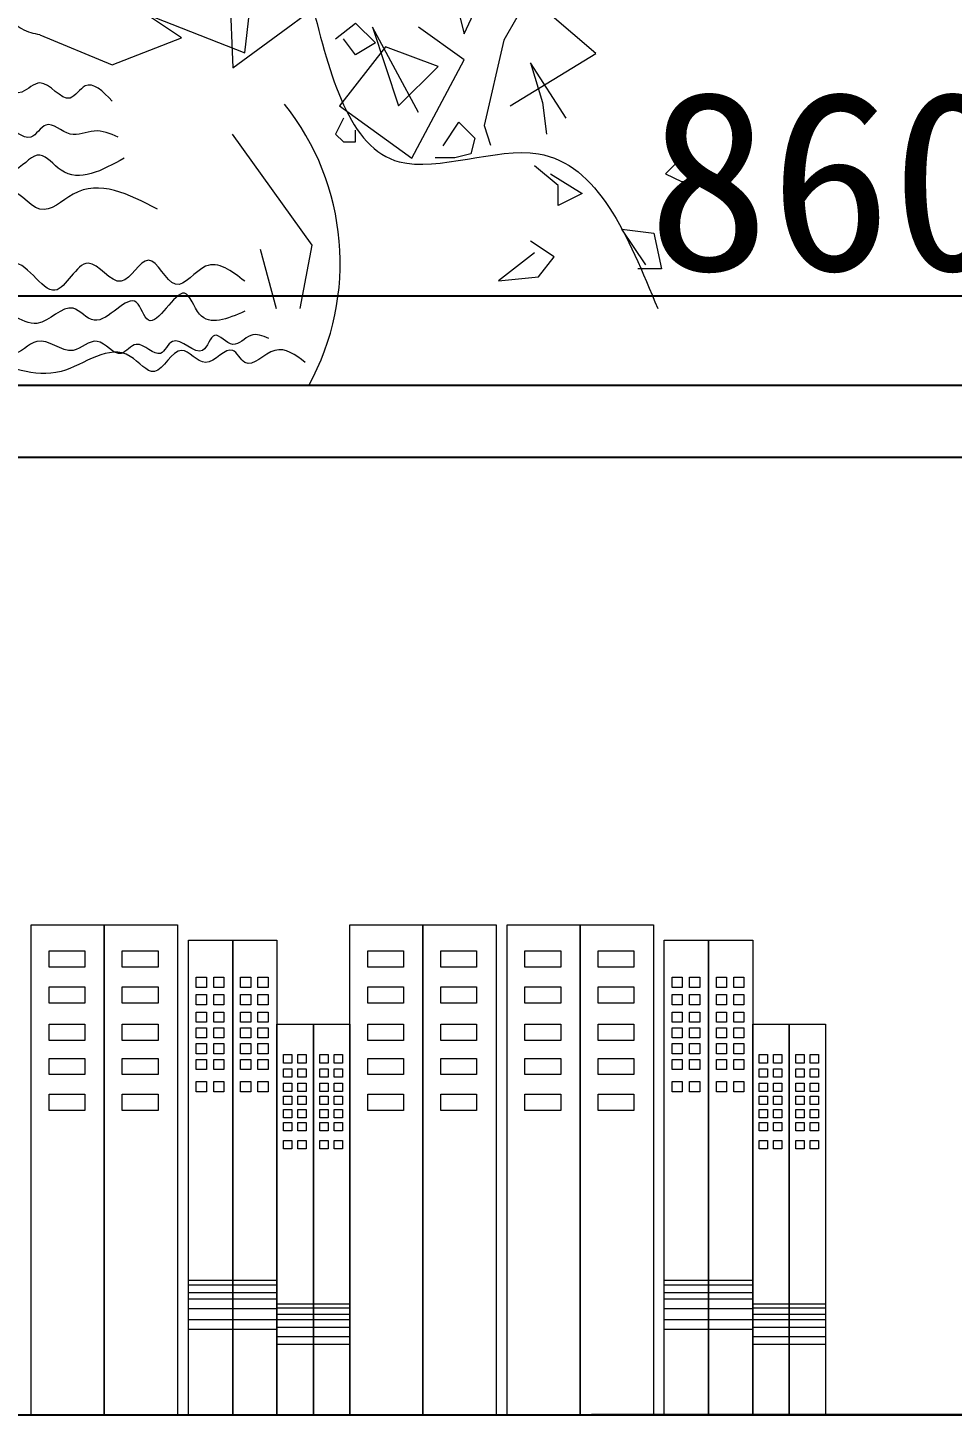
# Model space of a CAD drawing. Header units: millimetres. Extents: x 71641 to 191108, y -23091 to 29972.
# Drawn here: x 162068 to 162454, y -3682 to -3098 of the extents above; entities that cross this region are included whole.
import ezdxf

# ---------------------------------------------------------------- set-up
doc = ezdxf.new("R2010")
doc.units = ezdxf.units.MM
doc.layers.add('8', color=8, linetype='Continuous', lineweight=0)
doc.styles.add('30', font='SimSun.ttf', dxfattribs={"height": 75})
doc.dimstyles.new('30', dxfattribs={"dimscale": 0, "dimtxt": 90, "dimasz": 20, "dimexe": 20, "dimexo": 20, "dimgap": 10, "dimtad": 1, "dimdec": 0, "dimzin": 0, "dimdsep": 46, "dimtxsty": '30', "dimblk": 'ARCHTICK', "dimcen": 20, "dimdle": 10, "dimclrd": 8, "dimclre": 8, "dimclrt": 2, "dimadec": 0, "dimazin": 0, "dimtfac": 1, "dimtdec": 0, "dimtmove": 2, "dimatfit": 3, "dimldrblk": 'DOT', "dimfxl": 0, "dimtolj": 2, "dimtzin": 0, "dimlwd": -1, "dimarcsym": 0})

# ---------------------------------------------------------------- blocks, each defined once
blk = doc.blocks.new('gegg')
at = {"layer": '8'}
for p, q in [((172152.87, -16887.18), (172186.11, -16933.55)), ((172164.5, -16935.21), (172171.15, -16960.06)), ((172186.11, -16933.55), (172181.12, -16960.06)), ((172184.82, -16992.28), (172029.6, -16992.28))]:
    blk.add_line(p, q, dxfattribs=at)
for points in [[(172072.44, -16845.76), (172102.68, -16858.31), (172131.65, -16847.01), (172116.53, -16836.97), (172158.1, -16853.29), (172163.14, -16809.35)], [(172150.54, -16798.06), (172153.06, -16859.56), (172205.97, -16820.65)], [(172269.1, -16875.38), (172304.8, -16853.49), (172285.58, -16837.08), (172288.33, -16806.98), (172293.82, -16785.09), (172260.87, -16776.88), (172241.65, -16812.45), (172249.88, -16845.28), (172266.36, -16809.71), (172277.34, -16828.87), (172266.36, -16848.02), (172258.12, -16883.59), (172260.87, -16891.8)], [(172196.08, -16847.42), (172204.4, -16840.8), (172212.71, -16849.08), (172204.4, -16854.05), (172199.41, -16847.42)], [(172230.66, -16878.12), (172211.44, -16842.55), (172222.42, -16875.38), (172238.9, -16858.96), (172216.93, -16850.76), (172197.71, -16875.38), (172227.92, -16897.27), (172249.88, -16856.23), (172230.66, -16842.55)], [(172292.5, -16880.55), (172277.54, -16857.36), (172282.52, -16873.93), (172284.19, -16887.18)], [(172199.41, -16880.55), (172196.08, -16887.18), (172199.41, -16890.49), (172204.4, -16890.49), (172204.4, -16885.52)], [(172240.97, -16892.15), (172247.62, -16882.21), (172254.26, -16888.83), (172252.6, -16895.46), (172245.95, -16897.11), (172237.64, -16897.11)], [(172352.34, -16905.4), (172342.37, -16895.46), (172334.05, -16903.74), (172340.7, -16907.05), (172355.66, -16905.4)], [(172285.85, -16903.74), (172299.15, -16912.02), (172289.17, -16916.99), (172289.17, -16908.71), (172279.2, -16900.43)], [(172325.74, -16941.84), (172315.77, -16926.93), (172329.07, -16928.59), (172332.39, -16943.49), (172322.42, -16943.49)], [(172279.2, -16936.87), (172264.24, -16948.46), (172280.86, -16946.81), (172287.51, -16938.52), (172277.54, -16931.9)]]:
    blk.add_lwpolyline(points, dxfattribs=at)
blk.add_arc((172091.62, -16941.05), 106.35, 331.20353, 38.63547, dxfattribs=at)
for points in [[(172186.11, -16832.52), (172222.68, -16898.77), (172280.86, -16895.46), (172330.73, -16960.06)], [(172072.44, -16845.76), (172064.88, -16843.25), (172058.59, -16840.74), (172053.55, -16848.27), (172047.25, -16843.25), (172040.95, -16847.01), (172035.91, -16843.25), (172030.87, -16839.48)], [(172102.68, -16873.37), (172091.34, -16867.1), (172085.04, -16872.12), (172072.44, -16865.84), (172064.88, -16869.61), (172052.29, -16868.35), (172048.51, -16868.35), (172035.91, -16867.1), (172035.91, -16860.82), (172033.39, -16872.12)], [(172105.19, -16888.43), (172095.12, -16885.92), (172085.04, -16887.18), (172074.96, -16883.41), (172068.66, -16888.43), (172057.33, -16884.67), (172047.25, -16888.43), (172039.69, -16883.41), (172032.13, -16889.69)], [(172107.71, -16897.22), (172081.26, -16902.24), (172072.44, -16895.97), (172062.36, -16902.24), (172052.29, -16903.5), (172047.25, -16895.97), (172040.95, -16902.24), (172033.39, -16908.52), (172030.87, -16900.99), (172029.61, -16894.71)], [(172121.57, -16918.56), (172086.3, -16912.28), (172072.44, -16918.56), (172058.59, -16911.03), (172048.51, -16921.07), (172043.47, -16916.05), (172037.17, -16913.54), (172032.13, -16919.82), (172025.83, -16914.79)], [(172158.1, -16948.69), (172141.73, -16942.41), (172129.13, -16949.94), (172117.79, -16939.9), (172106.45, -16948.69), (172092.6, -16941.15), (172078.74, -16952.45), (172059.85, -16941.15), (172045.99, -16953.71), (172043.47, -16939.9), (172034.65, -16947.43), (172029.61, -16947.43)], [(172158.1, -16961.24), (172139.21, -16962.49), (172132.91, -16953.71), (172117.79, -16965), (172112.75, -16957.47), (172095.12, -16965), (172086.3, -16959.98), (172071.18, -16966.26), (172052.29, -16961.24), (172044.73, -16966.26), (172037.17, -16962.49), (172033.39, -16956.22)], [(172168.18, -16972.54), (172160.62, -16971.28), (172153.06, -16975.05), (172145.5, -16971.28), (172140.47, -16977.56), (172127.87, -16973.79), (172122.83, -16978.81), (172112.75, -16975.05), (172106.45, -16978.81), (172096.38, -16973.79), (172086.3, -16977.56), (172071.18, -16973.79), (172061.11, -16978.81), (172051.03, -16972.54), (172039.69, -16980.07), (172033.39, -16971.28)], [(172183.3, -16982.58), (172170.7, -16977.56), (172158.1, -16982.58), (172153.06, -16977.56), (172141.73, -16982.58), (172131.65, -16977.56), (172120.31, -16986.34), (172110.23, -16980.07), (172081.26, -16986.34), (172047.25, -16981.32), (172037.17, -16982.58), (172032.13, -16988.85), (172029.61, -16978.81)]]:
    blk.add_spline(points, degree=3, dxfattribs=at)
blk = doc.blocks.new('_ARCHTICK')
at = {"color": 0, "linetype": 'ByBlock', "const_width": 0.15}
blk.add_lwpolyline([(-0.5, -0.5), (0.5, 0.5)], dxfattribs=at)
blk = doc.blocks.new('*D606')
at = {"color": 8, "lineweight": -2}
for p, q in [((161973.52, -3227.24), (161973.52, -3189.68)), ((162833.52, -3227.24), (162833.52, -3189.68))]:
    blk.add_line(p, q, dxfattribs=at)
at = {"color": 8}
blk.add_line((161963.52, -3209.68), (162843.52, -3209.68), dxfattribs=at)
at = {"layer": 'Defpoints', "color": 0}
for p in [(162833.52, -3209.68), (161973.52, -3247.24), (162833.52, -3247.24)]:
    blk.add_point(p, dxfattribs=at)
at = {"color": 8, "xscale": 20, "yscale": 20, "zscale": 20, "rotation": 180}
blk.add_blockref('_ARCHTICK', (161973.52, -3209.68), dxfattribs=at)
at = {"color": 8, "xscale": 20, "yscale": 20, "zscale": 20}
blk.add_blockref('_ARCHTICK', (162833.52, -3209.68), dxfattribs=at)
at = {"color": 2, "insert": (162403.52, -3162.18), "char_height": 75, "attachment_point": 5, "style": '30'}
blk.add_mtext('\\A2;860', dxfattribs=at)
blk = doc.blocks.new('_Dot')
at = {"color": 0, "linetype": 'ByBlock', "lineweight": -2}
blk.add_line((-0.5, 0), (-1, 0), dxfattribs=at)
at = {"color": 0, "linetype": 'ByBlock', "const_width": 0.5}
blk.add_lwpolyline([(-0.25, 0, 1), (0.25, 0, 1)], format="xyb", close=True, dxfattribs=at)
blk = doc.blocks.new('DOT')
at = {"color": 0, "linetype": 'ByBlock'}
blk.add_line((-0.5, 0), (-1, 0), dxfattribs=at)
at = {"color": 0, "linetype": 'ByBlock', "const_width": 0.5}
blk.add_lwpolyline([(-0.25, 0, 1), (0.25, 0, 1)], format="xyb", close=True, dxfattribs=at)

msp = doc.modelspace()

# ---------------------------------------------------------------- linework, layer by layer
at = {"color": 3}
for points in [[(162833.52, -3497.24), (162833.52, -3247.24), (161973.52, -3247.24), (161973.52, -3707.24), (162273.52, -3707.24)], [(162833.52, -3497.24), (162833.52, -3247.24), (161973.52, -3247.24), (161973.52, -3707.24), (162273.52, -3707.24), (162273.52, -4057.24), (162733.52, -4057.24), (162733.52, -3857.24)], [(162803.52, -3497.24), (162803.52, -3277.24), (162003.52, -3277.24), (162003.52, -3677.24), (162473.52, -3677.24)], [(162473.52, -3677.24), (162303.52, -3677.24)]]:
    msp.add_lwpolyline(points, dxfattribs=at)
at = {"layer": '8'}
for p, q in [((162069.25, -3677.24), (162069.25, -3472.56)), ((162069.25, -3472.56), (162099.85, -3472.56)), ((162099.85, -3472.56), (162099.85, -3677.24)), ((162099.85, -3677.24), (162099.85, -3472.56)), ((162099.85, -3472.56), (162130.45, -3472.56)), ((162130.45, -3472.56), (162130.45, -3677.24)), ((162202.48, -3677.24), (162202.48, -3472.56)), ((162202.48, -3472.56), (162233.08, -3472.56)), ((162233.08, -3472.56), (162233.08, -3677.24)), ((162233.08, -3677.24), (162233.08, -3472.56)), ((162233.08, -3472.56), (162263.68, -3472.56)), ((162263.68, -3472.56), (162263.68, -3677.24)), ((162268.21, -3677.24), (162268.21, -3472.56)), ((162268.21, -3472.56), (162298.81, -3472.56)), ((162298.81, -3472.56), (162298.81, -3677.24)), ((162298.81, -3677.24), (162298.81, -3472.56)), ((162298.81, -3472.56), (162329.41, -3472.56)), ((162329.41, -3472.56), (162329.41, -3677.24)), ((162076.73, -3490.24), (162076.73, -3483.44)), ((162076.73, -3483.44), (162091.69, -3483.44)), ((162091.69, -3483.44), (162091.69, -3490.24)), ((162107.33, -3490.24), (162107.33, -3483.44)), ((162107.33, -3483.44), (162122.29, -3483.44)), ((162122.29, -3483.44), (162122.29, -3490.24)), ((162135, -3677.24), (162135, -3478.96)), ((162135, -3478.96), (162153.51, -3478.96)), ((162153.51, -3677.24), (162153.51, -3478.96)), ((162153.51, -3478.96), (162153.51, -3677.24)), ((162153.51, -3478.96), (162172.01, -3478.96)), ((162172.01, -3478.96), (162172.01, -3677.24)), ((162209.96, -3490.24), (162209.96, -3483.44)), ((162209.96, -3483.44), (162224.92, -3483.44)), ((162224.92, -3483.44), (162224.92, -3490.24)), ((162240.56, -3490.24), (162240.56, -3483.44)), ((162240.56, -3483.44), (162255.52, -3483.44)), ((162255.52, -3483.44), (162255.52, -3490.24)), ((162275.69, -3490.24), (162275.69, -3483.44)), ((162275.69, -3483.44), (162290.65, -3483.44)), ((162290.65, -3483.44), (162290.65, -3490.24)), ((162306.29, -3490.24), (162306.29, -3483.44)), ((162306.29, -3483.44), (162321.25, -3483.44)), ((162321.25, -3483.44), (162321.25, -3490.24)), ((162333.95, -3677.24), (162333.95, -3478.96)), ((162333.95, -3478.96), (162352.46, -3478.96)), ((162352.46, -3677.24), (162352.46, -3478.96)), ((162352.46, -3478.96), (162352.46, -3677.24)), ((162352.46, -3478.96), (162370.97, -3478.96)), ((162370.97, -3478.96), (162370.97, -3677.24)), ((162091.69, -3490.24), (162076.73, -3490.24)), ((162122.29, -3490.24), (162107.33, -3490.24)), ((162138.3, -3498.65), (162138.3, -3494.42)), ((162138.3, -3494.42), (162142.53, -3494.42)), ((162142.53, -3494.42), (162142.53, -3498.65)), ((162145.57, -3498.65), (162145.57, -3494.42)), ((162145.57, -3494.42), (162149.8, -3494.42)), ((162149.8, -3494.42), (162149.8, -3498.65)), ((162156.81, -3498.65), (162156.81, -3494.42)), ((162156.81, -3494.42), (162161.04, -3494.42)), ((162161.04, -3494.42), (162161.04, -3498.65)), ((162164.08, -3498.65), (162164.08, -3494.42)), ((162164.08, -3494.42), (162168.31, -3494.42)), ((162168.31, -3494.42), (162168.31, -3498.65)), ((162224.92, -3490.24), (162209.96, -3490.24)), ((162255.52, -3490.24), (162240.56, -3490.24)), ((162290.65, -3490.24), (162275.69, -3490.24)), ((162321.25, -3490.24), (162306.29, -3490.24)), ((162337.26, -3498.65), (162337.26, -3494.42)), ((162337.26, -3494.42), (162341.49, -3494.42)), ((162341.49, -3494.42), (162341.49, -3498.65)), ((162344.53, -3498.65), (162344.53, -3494.42)), ((162344.53, -3494.42), (162348.76, -3494.42)), ((162348.76, -3494.42), (162348.76, -3498.65)), ((162355.77, -3498.65), (162355.77, -3494.42)), ((162355.77, -3494.42), (162360, -3494.42)), ((162360, -3494.42), (162360, -3498.65)), ((162363.04, -3498.65), (162363.04, -3494.42)), ((162363.04, -3494.42), (162367.27, -3494.42)), ((162367.27, -3494.42), (162367.27, -3498.65)), ((162076.73, -3505.2), (162076.73, -3498.4)), ((162076.73, -3498.4), (162091.69, -3498.4)), ((162091.69, -3498.4), (162091.69, -3505.2)), ((162107.33, -3505.2), (162107.33, -3498.4)), ((162107.33, -3498.4), (162122.29, -3498.4)), ((162122.29, -3498.4), (162122.29, -3505.2)), ((162142.53, -3498.65), (162138.3, -3498.65)), ((162149.8, -3498.65), (162145.57, -3498.65)), ((162161.04, -3498.65), (162156.81, -3498.65)), ((162168.31, -3498.65), (162164.08, -3498.65)), ((162209.96, -3505.2), (162209.96, -3498.4)), ((162209.96, -3498.4), (162224.92, -3498.4)), ((162224.92, -3498.4), (162224.92, -3505.2)), ((162240.56, -3505.2), (162240.56, -3498.4)), ((162240.56, -3498.4), (162255.52, -3498.4)), ((162255.52, -3498.4), (162255.52, -3505.2)), ((162275.69, -3505.2), (162275.69, -3498.4)), ((162275.69, -3498.4), (162290.65, -3498.4)), ((162290.65, -3498.4), (162290.65, -3505.2)), ((162306.29, -3505.2), (162306.29, -3498.4)), ((162306.29, -3498.4), (162321.25, -3498.4)), ((162321.25, -3498.4), (162321.25, -3505.2)), ((162341.49, -3498.65), (162337.26, -3498.65)), ((162348.76, -3498.65), (162344.53, -3498.65)), ((162360, -3498.65), (162355.77, -3498.65)), ((162367.27, -3498.65), (162363.04, -3498.65)), ((162091.69, -3505.2), (162076.73, -3505.2)), ((162122.29, -3505.2), (162107.33, -3505.2)), ((162138.3, -3505.92), (162138.3, -3501.69)), ((162138.3, -3501.69), (162142.53, -3501.69)), ((162142.53, -3505.92), (162138.3, -3505.92)), ((162142.53, -3501.69), (162142.53, -3505.92)), ((162145.57, -3501.69), (162149.8, -3501.69)), ((162145.57, -3505.92), (162145.57, -3501.69)), ((162149.8, -3505.92), (162145.57, -3505.92)), ((162149.8, -3501.69), (162149.8, -3505.92)), ((162156.81, -3505.92), (162156.81, -3501.69)), ((162156.81, -3501.69), (162161.04, -3501.69)), ((162161.04, -3505.92), (162156.81, -3505.92)), ((162161.04, -3501.69), (162161.04, -3505.92)), ((162164.08, -3505.92), (162164.08, -3501.69)), ((162164.08, -3501.69), (162168.31, -3501.69)), ((162168.31, -3505.92), (162164.08, -3505.92)), ((162168.31, -3501.69), (162168.31, -3505.92)), ((162224.92, -3505.2), (162209.96, -3505.2)), ((162255.52, -3505.2), (162240.56, -3505.2)), ((162290.65, -3505.2), (162275.69, -3505.2)), ((162321.25, -3505.2), (162306.29, -3505.2)), ((162337.26, -3505.92), (162337.26, -3501.69)), ((162337.26, -3501.69), (162341.49, -3501.69)), ((162341.49, -3505.92), (162337.26, -3505.92)), ((162341.49, -3501.69), (162341.49, -3505.92)), ((162344.53, -3501.69), (162348.76, -3501.69)), ((162344.53, -3505.92), (162344.53, -3501.69)), ((162348.76, -3505.92), (162344.53, -3505.92)), ((162348.76, -3501.69), (162348.76, -3505.92)), ((162355.77, -3505.92), (162355.77, -3501.69)), ((162355.77, -3501.69), (162360, -3501.69)), ((162360, -3505.92), (162355.77, -3505.92)), ((162360, -3501.69), (162360, -3505.92)), ((162363.04, -3505.92), (162363.04, -3501.69)), ((162363.04, -3501.69), (162367.27, -3501.69)), ((162367.27, -3505.92), (162363.04, -3505.92)), ((162367.27, -3501.69), (162367.27, -3505.92)), ((162138.3, -3513.19), (162138.3, -3508.96)), ((162138.3, -3508.96), (162142.53, -3508.96)), ((162142.53, -3508.96), (162142.53, -3513.19)), ((162145.57, -3508.96), (162149.8, -3508.96)), ((162145.57, -3513.19), (162145.57, -3508.96)), ((162149.8, -3508.96), (162149.8, -3513.19)), ((162156.81, -3513.19), (162156.81, -3508.96)), ((162156.81, -3508.96), (162161.04, -3508.96)), ((162161.04, -3508.96), (162161.04, -3513.19)), ((162164.08, -3513.19), (162164.08, -3508.96)), ((162164.08, -3508.96), (162168.31, -3508.96)), ((162168.31, -3508.96), (162168.31, -3513.19)), ((162337.26, -3513.19), (162337.26, -3508.96)), ((162337.26, -3508.96), (162341.49, -3508.96)), ((162341.49, -3508.96), (162341.49, -3513.19)), ((162344.53, -3508.96), (162348.76, -3508.96)), ((162344.53, -3513.19), (162344.53, -3508.96)), ((162348.76, -3508.96), (162348.76, -3513.19)), ((162355.77, -3513.19), (162355.77, -3508.96)), ((162355.77, -3508.96), (162360, -3508.96)), ((162360, -3508.96), (162360, -3513.19)), ((162363.04, -3513.19), (162363.04, -3508.96)), ((162363.04, -3508.96), (162367.27, -3508.96)), ((162367.27, -3508.96), (162367.27, -3513.19)), ((162076.73, -3520.84), (162076.73, -3514.04)), ((162076.73, -3514.04), (162091.69, -3514.04)), ((162091.69, -3514.04), (162091.69, -3520.84)), ((162107.33, -3520.84), (162107.33, -3514.04)), ((162107.33, -3514.04), (162122.29, -3514.04)), ((162122.29, -3514.04), (162122.29, -3520.84)), ((162142.53, -3513.19), (162138.3, -3513.19)), ((162138.3, -3519.8), (162138.3, -3515.57)), ((162138.3, -3515.57), (162142.53, -3515.57)), ((162142.53, -3515.57), (162142.53, -3519.8)), ((162149.8, -3513.19), (162145.57, -3513.19)), ((162145.57, -3515.57), (162149.8, -3515.57)), ((162145.57, -3519.8), (162145.57, -3515.57)), ((162149.8, -3515.57), (162149.8, -3519.8)), ((162161.04, -3513.19), (162156.81, -3513.19)), ((162156.81, -3519.8), (162156.81, -3515.57)), ((162156.81, -3515.57), (162161.04, -3515.57)), ((162161.04, -3515.57), (162161.04, -3519.8)), ((162168.31, -3513.19), (162164.08, -3513.19)), ((162164.08, -3519.8), (162164.08, -3515.57)), ((162164.08, -3515.57), (162168.31, -3515.57)), ((162168.31, -3515.57), (162168.31, -3519.8)), ((162172.01, -3677.24), (162172.01, -3514.04)), ((162172.01, -3514.04), (162187.24, -3514.04)), ((162187.24, -3677.24), (162187.24, -3514.04)), ((162187.24, -3514.04), (162187.24, -3677.24)), ((162187.24, -3514.04), (162202.48, -3514.04)), ((162202.48, -3514.04), (162202.48, -3677.24)), ((162209.96, -3514.04), (162224.92, -3514.04)), ((162209.96, -3520.84), (162209.96, -3514.04)), ((162224.92, -3514.04), (162224.92, -3520.84)), ((162240.56, -3514.04), (162255.52, -3514.04)), ((162240.56, -3520.84), (162240.56, -3514.04)), ((162255.52, -3514.04), (162255.52, -3520.84)), ((162275.69, -3520.84), (162275.69, -3514.04)), ((162275.69, -3514.04), (162290.65, -3514.04)), ((162290.65, -3514.04), (162290.65, -3520.84)), ((162306.29, -3520.84), (162306.29, -3514.04)), ((162306.29, -3514.04), (162321.25, -3514.04)), ((162321.25, -3514.04), (162321.25, -3520.84)), ((162341.49, -3513.19), (162337.26, -3513.19)), ((162337.26, -3519.8), (162337.26, -3515.57)), ((162337.26, -3515.57), (162341.49, -3515.57)), ((162341.49, -3515.57), (162341.49, -3519.8)), ((162348.76, -3513.19), (162344.53, -3513.19)), ((162344.53, -3515.57), (162348.76, -3515.57)), ((162344.53, -3519.8), (162344.53, -3515.57)), ((162348.76, -3515.57), (162348.76, -3519.8)), ((162360, -3513.19), (162355.77, -3513.19)), ((162355.77, -3519.8), (162355.77, -3515.57)), ((162355.77, -3515.57), (162360, -3515.57)), ((162360, -3515.57), (162360, -3519.8)), ((162367.27, -3513.19), (162363.04, -3513.19)), ((162363.04, -3519.8), (162363.04, -3515.57)), ((162363.04, -3515.57), (162367.27, -3515.57)), ((162367.27, -3515.57), (162367.27, -3519.8)), ((162370.97, -3677.24), (162370.97, -3514.04)), ((162370.97, -3514.04), (162386.2, -3514.04)), ((162386.2, -3677.24), (162386.2, -3514.04)), ((162386.2, -3514.04), (162386.2, -3677.24)), ((162386.2, -3514.04), (162401.43, -3514.04)), ((162401.43, -3514.04), (162401.43, -3677.24)), ((162091.69, -3520.84), (162076.73, -3520.84)), ((162122.29, -3520.84), (162107.33, -3520.84)), ((162142.53, -3519.8), (162138.3, -3519.8)), ((162138.3, -3526.41), (162138.3, -3522.18)), ((162138.3, -3522.18), (162142.53, -3522.18)), ((162142.53, -3522.18), (162142.53, -3526.41)), ((162149.8, -3519.8), (162145.57, -3519.8)), ((162145.57, -3522.18), (162149.8, -3522.18)), ((162145.57, -3526.41), (162145.57, -3522.18)), ((162149.8, -3522.18), (162149.8, -3526.41)), ((162161.04, -3519.8), (162156.81, -3519.8)), ((162156.81, -3526.41), (162156.81, -3522.18)), ((162156.81, -3522.18), (162161.04, -3522.18)), ((162161.04, -3522.18), (162161.04, -3526.41)), ((162168.31, -3519.8), (162164.08, -3519.8)), ((162164.08, -3526.41), (162164.08, -3522.18)), ((162164.08, -3522.18), (162168.31, -3522.18)), ((162168.31, -3522.18), (162168.31, -3526.41)), ((162224.92, -3520.84), (162209.96, -3520.84)), ((162255.52, -3520.84), (162240.56, -3520.84)), ((162290.65, -3520.84), (162275.69, -3520.84)), ((162321.25, -3520.84), (162306.29, -3520.84)), ((162341.49, -3519.8), (162337.26, -3519.8)), ((162337.26, -3526.41), (162337.26, -3522.18)), ((162337.26, -3522.18), (162341.49, -3522.18)), ((162341.49, -3522.18), (162341.49, -3526.41)), ((162348.76, -3519.8), (162344.53, -3519.8)), ((162344.53, -3522.18), (162348.76, -3522.18)), ((162344.53, -3526.41), (162344.53, -3522.18)), ((162348.76, -3522.18), (162348.76, -3526.41)), ((162360, -3519.8), (162355.77, -3519.8)), ((162355.77, -3526.41), (162355.77, -3522.18)), ((162355.77, -3522.18), (162360, -3522.18)), ((162360, -3522.18), (162360, -3526.41)), ((162367.27, -3519.8), (162363.04, -3519.8)), ((162363.04, -3526.41), (162363.04, -3522.18)), ((162363.04, -3522.18), (162367.27, -3522.18)), ((162367.27, -3522.18), (162367.27, -3526.41)), ((162076.73, -3535.12), (162076.73, -3528.32)), ((162076.73, -3528.32), (162091.69, -3528.32)), ((162091.69, -3528.32), (162091.69, -3535.12)), ((162107.33, -3528.32), (162122.29, -3528.32)), ((162107.33, -3535.12), (162107.33, -3528.32)), ((162122.29, -3528.32), (162122.29, -3535.12)), ((162142.53, -3526.41), (162138.3, -3526.41)), ((162138.3, -3528.79), (162142.53, -3528.79)), ((162138.3, -3533.02), (162138.3, -3528.79)), ((162142.53, -3528.79), (162142.53, -3533.02)), ((162149.8, -3526.41), (162145.57, -3526.41)), ((162145.57, -3528.79), (162149.8, -3528.79)), ((162145.57, -3533.02), (162145.57, -3528.79)), ((162149.8, -3528.79), (162149.8, -3533.02)), ((162161.04, -3526.41), (162156.81, -3526.41)), ((162156.81, -3528.79), (162161.04, -3528.79)), ((162156.81, -3533.02), (162156.81, -3528.79)), ((162161.04, -3528.79), (162161.04, -3533.02)), ((162168.31, -3526.41), (162164.08, -3526.41)), ((162164.08, -3528.79), (162168.31, -3528.79)), ((162164.08, -3533.02), (162164.08, -3528.79)), ((162168.31, -3528.79), (162168.31, -3533.02)), ((162174.73, -3530.26), (162174.73, -3526.77)), ((162174.73, -3526.77), (162178.21, -3526.77)), ((162178.21, -3530.26), (162174.73, -3530.26)), ((162178.21, -3526.77), (162178.21, -3530.26)), ((162180.72, -3526.77), (162184.2, -3526.77)), ((162180.72, -3530.26), (162180.72, -3526.77)), ((162184.2, -3530.26), (162180.72, -3530.26)), ((162184.2, -3526.77), (162184.2, -3530.26)), ((162189.96, -3530.26), (162189.96, -3526.77)), ((162189.96, -3526.77), (162193.45, -3526.77)), ((162193.45, -3530.26), (162189.96, -3530.26)), ((162193.45, -3526.77), (162193.45, -3530.26)), ((162195.95, -3530.26), (162195.95, -3526.77)), ((162195.95, -3526.77), (162199.43, -3526.77)), ((162199.43, -3530.26), (162195.95, -3530.26)), ((162199.43, -3526.77), (162199.43, -3530.26)), ((162209.96, -3528.32), (162224.92, -3528.32)), ((162209.96, -3535.12), (162209.96, -3528.32)), ((162224.92, -3528.32), (162224.92, -3535.12)), ((162240.56, -3528.32), (162255.52, -3528.32)), ((162240.56, -3535.12), (162240.56, -3528.32)), ((162255.52, -3528.32), (162255.52, -3535.12)), ((162275.69, -3535.12), (162275.69, -3528.32)), ((162275.69, -3528.32), (162290.65, -3528.32)), ((162290.65, -3528.32), (162290.65, -3535.12)), ((162306.29, -3528.32), (162321.25, -3528.32)), ((162306.29, -3535.12), (162306.29, -3528.32)), ((162321.25, -3528.32), (162321.25, -3535.12)), ((162341.49, -3526.41), (162337.26, -3526.41)), ((162337.26, -3528.79), (162341.49, -3528.79)), ((162337.26, -3533.02), (162337.26, -3528.79)), ((162341.49, -3528.79), (162341.49, -3533.02)), ((162348.76, -3526.41), (162344.53, -3526.41)), ((162344.53, -3528.79), (162348.76, -3528.79)), ((162344.53, -3533.02), (162344.53, -3528.79)), ((162348.76, -3528.79), (162348.76, -3533.02)), ((162360, -3526.41), (162355.77, -3526.41)), ((162355.77, -3533.02), (162355.77, -3528.79)), ((162355.77, -3528.79), (162360, -3528.79)), ((162360, -3528.79), (162360, -3533.02)), ((162367.27, -3526.41), (162363.04, -3526.41)), ((162363.04, -3528.79), (162367.27, -3528.79)), ((162363.04, -3533.02), (162363.04, -3528.79)), ((162367.27, -3528.79), (162367.27, -3533.02)), ((162373.69, -3530.26), (162373.69, -3526.77)), ((162373.69, -3526.77), (162377.17, -3526.77)), ((162377.17, -3530.26), (162373.69, -3530.26)), ((162377.17, -3526.77), (162377.17, -3530.26)), ((162379.67, -3530.26), (162379.67, -3526.77)), ((162379.67, -3526.77), (162383.15, -3526.77)), ((162383.15, -3530.26), (162379.67, -3530.26)), ((162383.15, -3526.77), (162383.15, -3530.26)), ((162388.92, -3530.26), (162388.92, -3526.77)), ((162388.92, -3526.77), (162392.4, -3526.77)), ((162392.4, -3530.26), (162388.92, -3530.26)), ((162392.4, -3526.77), (162392.4, -3530.26)), ((162394.9, -3530.26), (162394.9, -3526.77)), ((162394.9, -3526.77), (162398.39, -3526.77)), ((162398.39, -3530.26), (162394.9, -3530.26)), ((162398.39, -3526.77), (162398.39, -3530.26)), ((162091.69, -3535.12), (162076.73, -3535.12)), ((162122.29, -3535.12), (162107.33, -3535.12)), ((162142.53, -3533.02), (162138.3, -3533.02)), ((162149.8, -3533.02), (162145.57, -3533.02)), ((162161.04, -3533.02), (162156.81, -3533.02)), ((162168.31, -3533.02), (162164.08, -3533.02)), ((162174.73, -3536.24), (162174.73, -3532.76)), ((162174.73, -3532.76), (162178.21, -3532.76)), ((162178.21, -3536.24), (162174.73, -3536.24)), ((162178.21, -3532.76), (162178.21, -3536.24)), ((162180.72, -3532.76), (162184.2, -3532.76)), ((162180.72, -3536.24), (162180.72, -3532.76)), ((162184.2, -3536.24), (162180.72, -3536.24)), ((162184.2, -3532.76), (162184.2, -3536.24)), ((162189.96, -3536.24), (162189.96, -3532.76)), ((162189.96, -3532.76), (162193.45, -3532.76)), ((162193.45, -3536.24), (162189.96, -3536.24)), ((162193.45, -3532.76), (162193.45, -3536.24)), ((162195.95, -3536.24), (162195.95, -3532.76)), ((162195.95, -3532.76), (162199.43, -3532.76)), ((162199.43, -3536.24), (162195.95, -3536.24)), ((162199.43, -3532.76), (162199.43, -3536.24)), ((162224.92, -3535.12), (162209.96, -3535.12)), ((162255.52, -3535.12), (162240.56, -3535.12)), ((162290.65, -3535.12), (162275.69, -3535.12)), ((162321.25, -3535.12), (162306.29, -3535.12)), ((162341.49, -3533.02), (162337.26, -3533.02)), ((162348.76, -3533.02), (162344.53, -3533.02)), ((162360, -3533.02), (162355.77, -3533.02)), ((162367.27, -3533.02), (162363.04, -3533.02)), ((162373.69, -3536.24), (162373.69, -3532.76)), ((162373.69, -3532.76), (162377.17, -3532.76)), ((162377.17, -3536.24), (162373.69, -3536.24)), ((162377.17, -3532.76), (162377.17, -3536.24)), ((162379.67, -3536.24), (162379.67, -3532.76)), ((162379.67, -3532.76), (162383.15, -3532.76)), ((162383.15, -3536.24), (162379.67, -3536.24)), ((162383.15, -3532.76), (162383.15, -3536.24)), ((162388.92, -3536.24), (162388.92, -3532.76)), ((162388.92, -3532.76), (162392.4, -3532.76)), ((162392.4, -3536.24), (162388.92, -3536.24)), ((162392.4, -3532.76), (162392.4, -3536.24)), ((162394.9, -3536.24), (162394.9, -3532.76)), ((162394.9, -3532.76), (162398.39, -3532.76)), ((162398.39, -3536.24), (162394.9, -3536.24)), ((162398.39, -3532.76), (162398.39, -3536.24)), ((162138.3, -3542.28), (162138.3, -3538.05)), ((162138.3, -3538.05), (162142.53, -3538.05)), ((162142.53, -3538.05), (162142.53, -3542.28)), ((162145.57, -3538.05), (162149.8, -3538.05)), ((162145.57, -3542.28), (162145.57, -3538.05)), ((162149.8, -3538.05), (162149.8, -3542.28)), ((162156.81, -3542.28), (162156.81, -3538.05)), ((162156.81, -3538.05), (162161.04, -3538.05)), ((162161.04, -3538.05), (162161.04, -3542.28)), ((162164.08, -3542.28), (162164.08, -3538.05)), ((162164.08, -3538.05), (162168.31, -3538.05)), ((162168.31, -3538.05), (162168.31, -3542.28)), ((162174.73, -3542.22), (162174.73, -3538.74)), ((162174.73, -3538.74), (162178.21, -3538.74)), ((162178.21, -3538.74), (162178.21, -3542.22)), ((162180.72, -3538.74), (162184.2, -3538.74)), ((162180.72, -3542.22), (162180.72, -3538.74)), ((162184.2, -3538.74), (162184.2, -3542.22)), ((162189.96, -3542.22), (162189.96, -3538.74)), ((162189.96, -3538.74), (162193.45, -3538.74)), ((162193.45, -3538.74), (162193.45, -3542.22)), ((162195.95, -3542.22), (162195.95, -3538.74)), ((162195.95, -3538.74), (162199.43, -3538.74)), ((162199.43, -3538.74), (162199.43, -3542.22)), ((162337.26, -3542.28), (162337.26, -3538.05)), ((162337.26, -3538.05), (162341.49, -3538.05)), ((162341.49, -3538.05), (162341.49, -3542.28)), ((162344.53, -3538.05), (162348.76, -3538.05)), ((162344.53, -3542.28), (162344.53, -3538.05)), ((162348.76, -3538.05), (162348.76, -3542.28)), ((162355.77, -3542.28), (162355.77, -3538.05)), ((162355.77, -3538.05), (162360, -3538.05)), ((162360, -3538.05), (162360, -3542.28)), ((162363.04, -3542.28), (162363.04, -3538.05)), ((162363.04, -3538.05), (162367.27, -3538.05)), ((162367.27, -3538.05), (162367.27, -3542.28)), ((162373.69, -3542.22), (162373.69, -3538.74)), ((162373.69, -3538.74), (162377.17, -3538.74)), ((162377.17, -3538.74), (162377.17, -3542.22)), ((162379.67, -3542.22), (162379.67, -3538.74)), ((162379.67, -3538.74), (162383.15, -3538.74)), ((162383.15, -3538.74), (162383.15, -3542.22)), ((162388.92, -3542.22), (162388.92, -3538.74)), ((162388.92, -3538.74), (162392.4, -3538.74)), ((162392.4, -3538.74), (162392.4, -3542.22)), ((162394.9, -3542.22), (162394.9, -3538.74)), ((162394.9, -3538.74), (162398.39, -3538.74)), ((162398.39, -3538.74), (162398.39, -3542.22)), ((162076.73, -3550.08), (162076.73, -3543.28)), ((162076.73, -3543.28), (162091.69, -3543.28)), ((162091.69, -3543.28), (162091.69, -3550.08)), ((162107.33, -3550.08), (162107.33, -3543.28)), ((162107.33, -3543.28), (162122.29, -3543.28)), ((162122.29, -3543.28), (162122.29, -3550.08)), ((162142.53, -3542.28), (162138.3, -3542.28)), ((162149.8, -3542.28), (162145.57, -3542.28)), ((162161.04, -3542.28), (162156.81, -3542.28)), ((162168.31, -3542.28), (162164.08, -3542.28)), ((162178.21, -3542.22), (162174.73, -3542.22)), ((162174.73, -3547.66), (162174.73, -3544.18)), ((162174.73, -3544.18), (162178.21, -3544.18)), ((162178.21, -3547.66), (162174.73, -3547.66)), ((162178.21, -3544.18), (162178.21, -3547.66)), ((162184.2, -3542.22), (162180.72, -3542.22)), ((162180.72, -3544.18), (162184.2, -3544.18)), ((162180.72, -3547.66), (162180.72, -3544.18)), ((162184.2, -3547.66), (162180.72, -3547.66)), ((162184.2, -3544.18), (162184.2, -3547.66)), ((162193.45, -3542.22), (162189.96, -3542.22)), ((162189.96, -3547.66), (162189.96, -3544.18)), ((162189.96, -3544.18), (162193.45, -3544.18)), ((162193.45, -3547.66), (162189.96, -3547.66)), ((162193.45, -3544.18), (162193.45, -3547.66)), ((162199.43, -3542.22), (162195.95, -3542.22)), ((162195.95, -3547.66), (162195.95, -3544.18)), ((162195.95, -3544.18), (162199.43, -3544.18)), ((162199.43, -3547.66), (162195.95, -3547.66)), ((162199.43, -3544.18), (162199.43, -3547.66)), ((162209.96, -3550.08), (162209.96, -3543.28)), ((162209.96, -3543.28), (162224.92, -3543.28)), ((162224.92, -3543.28), (162224.92, -3550.08)), ((162240.56, -3550.08), (162240.56, -3543.28)), ((162240.56, -3543.28), (162255.52, -3543.28)), ((162255.52, -3543.28), (162255.52, -3550.08)), ((162275.69, -3550.08), (162275.69, -3543.28)), ((162275.69, -3543.28), (162290.65, -3543.28)), ((162290.65, -3543.28), (162290.65, -3550.08)), ((162306.29, -3550.08), (162306.29, -3543.28)), ((162306.29, -3543.28), (162321.25, -3543.28)), ((162321.25, -3543.28), (162321.25, -3550.08)), ((162341.49, -3542.28), (162337.26, -3542.28)), ((162348.76, -3542.28), (162344.53, -3542.28)), ((162360, -3542.28), (162355.77, -3542.28)), ((162367.27, -3542.28), (162363.04, -3542.28)), ((162377.17, -3542.22), (162373.69, -3542.22)), ((162373.69, -3547.66), (162373.69, -3544.18)), ((162373.69, -3544.18), (162377.17, -3544.18)), ((162377.17, -3547.66), (162373.69, -3547.66)), ((162377.17, -3544.18), (162377.17, -3547.66)), ((162383.15, -3542.22), (162379.67, -3542.22)), ((162379.67, -3547.66), (162379.67, -3544.18)), ((162379.67, -3544.18), (162383.15, -3544.18)), ((162383.15, -3547.66), (162379.67, -3547.66)), ((162383.15, -3544.18), (162383.15, -3547.66)), ((162392.4, -3542.22), (162388.92, -3542.22)), ((162388.92, -3547.66), (162388.92, -3544.18)), ((162388.92, -3544.18), (162392.4, -3544.18)), ((162392.4, -3547.66), (162388.92, -3547.66)), ((162392.4, -3544.18), (162392.4, -3547.66)), ((162398.39, -3542.22), (162394.9, -3542.22)), ((162394.9, -3547.66), (162394.9, -3544.18)), ((162394.9, -3544.18), (162398.39, -3544.18)), ((162398.39, -3547.66), (162394.9, -3547.66)), ((162398.39, -3544.18), (162398.39, -3547.66)), ((162091.69, -3550.08), (162076.73, -3550.08)), ((162122.29, -3550.08), (162107.33, -3550.08)), ((162174.73, -3549.62), (162178.21, -3549.62)), ((162174.73, -3553.1), (162174.73, -3549.62)), ((162178.21, -3553.1), (162174.73, -3553.1)), ((162178.21, -3549.62), (162178.21, -3553.1)), ((162180.72, -3549.62), (162184.2, -3549.62)), ((162180.72, -3553.1), (162180.72, -3549.62)), ((162184.2, -3553.1), (162180.72, -3553.1)), ((162184.2, -3549.62), (162184.2, -3553.1)), ((162189.96, -3549.62), (162193.45, -3549.62)), ((162189.96, -3553.1), (162189.96, -3549.62)), ((162193.45, -3553.1), (162189.96, -3553.1)), ((162193.45, -3549.62), (162193.45, -3553.1)), ((162195.95, -3549.62), (162199.43, -3549.62)), ((162195.95, -3553.1), (162195.95, -3549.62)), ((162199.43, -3553.1), (162195.95, -3553.1)), ((162199.43, -3549.62), (162199.43, -3553.1)), ((162224.92, -3550.08), (162209.96, -3550.08)), ((162255.52, -3550.08), (162240.56, -3550.08)), ((162290.65, -3550.08), (162275.69, -3550.08)), ((162321.25, -3550.08), (162306.29, -3550.08)), ((162373.69, -3549.62), (162377.17, -3549.62)), ((162373.69, -3553.1), (162373.69, -3549.62)), ((162377.17, -3553.1), (162373.69, -3553.1)), ((162377.17, -3549.62), (162377.17, -3553.1)), ((162379.67, -3549.62), (162383.15, -3549.62)), ((162379.67, -3553.1), (162379.67, -3549.62)), ((162383.15, -3553.1), (162379.67, -3553.1)), ((162383.15, -3549.62), (162383.15, -3553.1)), ((162388.92, -3549.62), (162392.4, -3549.62)), ((162388.92, -3553.1), (162388.92, -3549.62)), ((162392.4, -3553.1), (162388.92, -3553.1)), ((162392.4, -3549.62), (162392.4, -3553.1)), ((162394.9, -3549.62), (162398.39, -3549.62)), ((162394.9, -3553.1), (162394.9, -3549.62)), ((162398.39, -3553.1), (162394.9, -3553.1)), ((162398.39, -3549.62), (162398.39, -3553.1)), ((162174.73, -3558.54), (162174.73, -3555.06)), ((162174.73, -3555.06), (162178.21, -3555.06)), ((162178.21, -3558.54), (162174.73, -3558.54)), ((162178.21, -3555.06), (162178.21, -3558.54)), ((162180.72, -3555.06), (162184.2, -3555.06)), ((162180.72, -3558.54), (162180.72, -3555.06)), ((162184.2, -3558.54), (162180.72, -3558.54)), ((162184.2, -3555.06), (162184.2, -3558.54)), ((162189.96, -3558.54), (162189.96, -3555.06)), ((162189.96, -3555.06), (162193.45, -3555.06)), ((162193.45, -3558.54), (162189.96, -3558.54)), ((162193.45, -3555.06), (162193.45, -3558.54)), ((162195.95, -3558.54), (162195.95, -3555.06)), ((162195.95, -3555.06), (162199.43, -3555.06)), ((162199.43, -3558.54), (162195.95, -3558.54)), ((162199.43, -3555.06), (162199.43, -3558.54)), ((162373.69, -3558.54), (162373.69, -3555.06)), ((162373.69, -3555.06), (162377.17, -3555.06)), ((162377.17, -3558.54), (162373.69, -3558.54)), ((162377.17, -3555.06), (162377.17, -3558.54)), ((162379.67, -3558.54), (162379.67, -3555.06)), ((162379.67, -3555.06), (162383.15, -3555.06)), ((162383.15, -3558.54), (162379.67, -3558.54)), ((162383.15, -3555.06), (162383.15, -3558.54)), ((162388.92, -3558.54), (162388.92, -3555.06)), ((162388.92, -3555.06), (162392.4, -3555.06)), ((162392.4, -3558.54), (162388.92, -3558.54)), ((162392.4, -3555.06), (162392.4, -3558.54)), ((162394.9, -3558.54), (162394.9, -3555.06)), ((162394.9, -3555.06), (162398.39, -3555.06)), ((162398.39, -3558.54), (162394.9, -3558.54)), ((162398.39, -3555.06), (162398.39, -3558.54)), ((162174.73, -3566.16), (162174.73, -3562.68)), ((162174.73, -3562.68), (162178.21, -3562.68)), ((162178.21, -3562.68), (162178.21, -3566.16)), ((162180.72, -3562.68), (162184.2, -3562.68)), ((162180.72, -3566.16), (162180.72, -3562.68)), ((162184.2, -3562.68), (162184.2, -3566.16)), ((162189.96, -3566.16), (162189.96, -3562.68)), ((162189.96, -3562.68), (162193.45, -3562.68)), ((162193.45, -3562.68), (162193.45, -3566.16)), ((162195.95, -3566.16), (162195.95, -3562.68)), ((162195.95, -3562.68), (162199.43, -3562.68)), ((162199.43, -3562.68), (162199.43, -3566.16)), ((162373.69, -3566.16), (162373.69, -3562.68)), ((162373.69, -3562.68), (162377.17, -3562.68)), ((162377.17, -3562.68), (162377.17, -3566.16)), ((162379.67, -3566.16), (162379.67, -3562.68)), ((162379.67, -3562.68), (162383.15, -3562.68)), ((162383.15, -3562.68), (162383.15, -3566.16)), ((162388.92, -3566.16), (162388.92, -3562.68)), ((162388.92, -3562.68), (162392.4, -3562.68)), ((162392.4, -3562.68), (162392.4, -3566.16)), ((162394.9, -3566.16), (162394.9, -3562.68)), ((162394.9, -3562.68), (162398.39, -3562.68)), ((162398.39, -3562.68), (162398.39, -3566.16)), ((162178.21, -3566.16), (162174.73, -3566.16)), ((162184.2, -3566.16), (162180.72, -3566.16)), ((162193.45, -3566.16), (162189.96, -3566.16)), ((162199.43, -3566.16), (162195.95, -3566.16)), ((162377.17, -3566.16), (162373.69, -3566.16)), ((162383.15, -3566.16), (162379.67, -3566.16)), ((162392.4, -3566.16), (162388.92, -3566.16)), ((162398.39, -3566.16), (162394.9, -3566.16)), ((162153.51, -3621.06), (162135, -3621.06)), ((162153.51, -3623.05), (162135, -3623.05)), ((162172.01, -3621.06), (162153.51, -3621.06)), ((162172.01, -3623.05), (162153.51, -3623.05)), ((162352.46, -3621.06), (162333.95, -3621.06)), ((162352.46, -3623.05), (162333.95, -3623.05)), ((162370.97, -3621.06), (162352.46, -3621.06)), ((162370.97, -3623.05), (162352.46, -3623.05)), ((162153.51, -3626.35), (162135, -3626.35)), ((162153.51, -3628.99), (162135, -3628.99)), ((162172.01, -3626.35), (162153.51, -3626.35)), ((162172.01, -3628.99), (162153.51, -3628.99)), ((162352.46, -3626.35), (162333.95, -3626.35)), ((162352.46, -3628.99), (162333.95, -3628.99)), ((162370.97, -3626.35), (162352.46, -3626.35)), ((162370.97, -3628.99), (162352.46, -3628.99)), ((162153.51, -3632.96), (162135, -3632.96)), ((162172.01, -3632.96), (162153.51, -3632.96)), ((162187.24, -3631), (162172.01, -3631)), ((162187.24, -3632.64), (162172.01, -3632.64)), ((162187.24, -3635.36), (162172.01, -3635.36)), ((162202.48, -3631), (162187.24, -3631)), ((162202.48, -3632.64), (162187.24, -3632.64)), ((162202.48, -3635.36), (162187.24, -3635.36)), ((162352.46, -3632.96), (162333.95, -3632.96)), ((162370.97, -3632.96), (162352.46, -3632.96)), ((162386.2, -3631), (162370.97, -3631)), ((162386.2, -3632.64), (162370.97, -3632.64)), ((162386.2, -3635.36), (162370.97, -3635.36)), ((162401.43, -3631), (162386.2, -3631)), ((162401.43, -3632.64), (162386.2, -3632.64)), ((162401.43, -3635.36), (162386.2, -3635.36)), ((162153.51, -3637.59), (162135, -3637.59)), ((162172.01, -3637.59), (162153.51, -3637.59)), ((162187.24, -3637.53), (162172.01, -3637.53)), ((162187.24, -3640.8), (162172.01, -3640.8)), ((162202.48, -3637.53), (162187.24, -3637.53)), ((162202.48, -3640.8), (162187.24, -3640.8)), ((162352.46, -3637.59), (162333.95, -3637.59)), ((162370.97, -3637.59), (162352.46, -3637.59)), ((162386.2, -3637.53), (162370.97, -3637.53)), ((162386.2, -3640.8), (162370.97, -3640.8)), ((162401.43, -3637.53), (162386.2, -3637.53)), ((162401.43, -3640.8), (162386.2, -3640.8)), ((162153.51, -3641.55), (162135, -3641.55)), ((162172.01, -3641.55), (162153.51, -3641.55)), ((162187.24, -3644.6), (162172.01, -3644.6)), ((162202.48, -3644.6), (162187.24, -3644.6)), ((162352.46, -3641.55), (162333.95, -3641.55)), ((162370.97, -3641.55), (162352.46, -3641.55)), ((162386.2, -3644.6), (162370.97, -3644.6)), ((162401.43, -3644.6), (162386.2, -3644.6)), ((162187.24, -3647.87), (162172.01, -3647.87)), ((162202.48, -3647.87), (162187.24, -3647.87)), ((162386.2, -3647.87), (162370.97, -3647.87)), ((162401.43, -3647.87), (162386.2, -3647.87)), ((162130.45, -3677.24), (162099.85, -3677.24)), ((162153.51, -3677.24), (162135, -3677.24)), ((162172.01, -3677.24), (162153.51, -3677.24)), ((162187.24, -3677.24), (162172.01, -3677.24)), ((162202.48, -3677.24), (162187.24, -3677.24)), ((162233.08, -3677.24), (162202.48, -3677.24)), ((162263.68, -3677.24), (162233.08, -3677.24)), ((162298.81, -3677.24), (162268.21, -3677.24)), ((162329.41, -3677.24), (162298.81, -3677.24)), ((162352.46, -3677.24), (162333.95, -3677.24)), ((162370.97, -3677.24), (162352.46, -3677.24)), ((162386.2, -3677.24), (162370.97, -3677.24)), ((162401.43, -3677.24), (162386.2, -3677.24))]:
    msp.add_line(p, q, dxfattribs=at)
at = {"layer": '8', "color": 8}
msp.add_line((162099.85, -3677.24), (162069.25, -3677.24), dxfattribs=at)

# ---------------------------------------------------------------- block references
msp.add_blockref('gegg', (-9999.52, 13745.03))

# ---------------------------------------------------------------- dimensions: what is measured, and where the dimension line sits
at = {"color": 3}
dim = msp.add_aligned_dim(p1=(161973.52, -3247.24), p2=(162833.52, -3247.24), distance=37.56, dimstyle='30', override={"dimscale": 1, "dimtxt": 75, "dimldrblk": 'DOT'}, dxfattribs=at)
dim.commit()
dim.dimension.update_dxf_attribs({"geometry": '*D606', "text_midpoint": (162403.52, -3162.18)})

doc.saveas('drawing.dxf')
